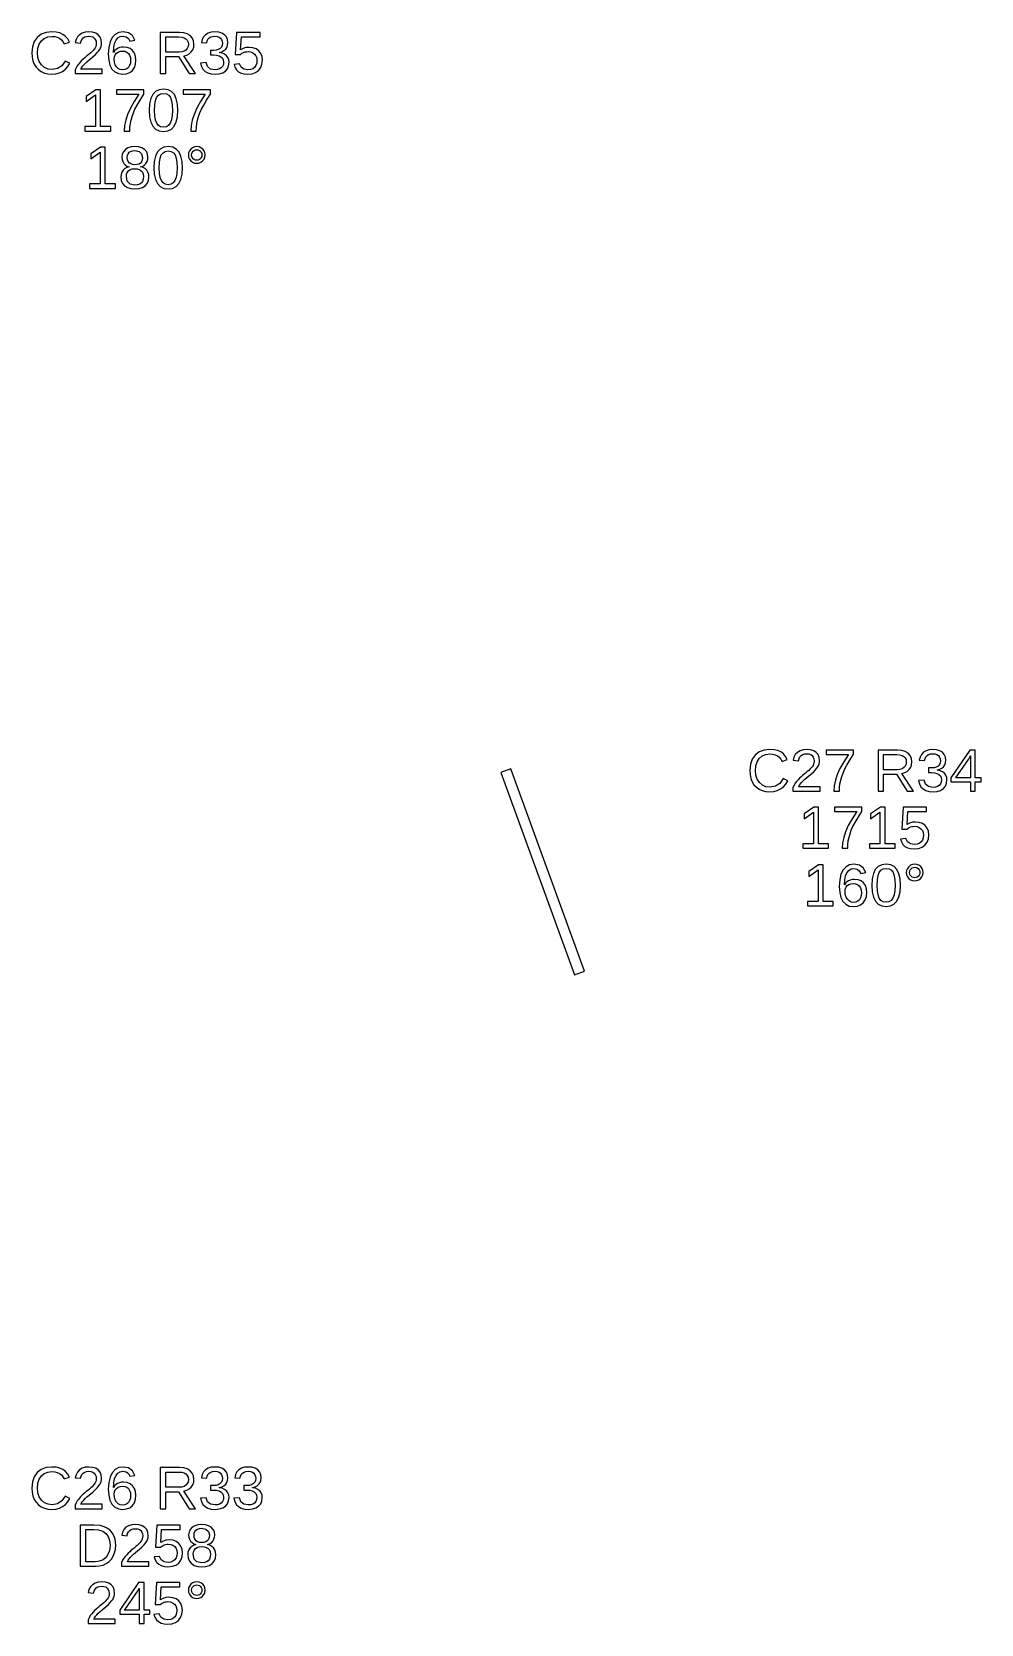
# Model space of a CAD drawing. Extents: x 206 to 2890, y 20 to 453.
# Drawn here: x 2758 to 2890.2, y 231.1 to 452.9 of the extents above; entities that cross this region are included whole.
import ezdxf

# ---------------------------------------------------------------- set-up
doc = ezdxf.new("R2010")
doc.units = 0
doc.layers.get('0').update_dxf_attribs({"linetype": 'CONTINUOUS'})

msp = doc.modelspace()

# ---------------------------------------------------------------- linework, layer by layer
for points in [[(2761.31, 447.093), (2761.81, 447.222), (2762.26, 447.437), (2762.66, 447.734), (2762.99, 448.109), (2763.26, 448.564), (2762.62, 448.881), (2762.15, 448.219), (2761.55, 447.821), (2760.81, 447.689), (2760.23, 447.76), (2759.73, 447.974), (2759.32, 448.33), (2759.01, 448.803), (2758.83, 449.368), (2758.77, 450.024), (2758.83, 450.685), (2759, 451.244), (2759.3, 451.703), (2759.7, 452.043), (2760.19, 452.247), (2760.78, 452.315), (2761.16, 452.286), (2761.51, 452.198), (2761.83, 452.051), (2762.09, 451.848), (2762.31, 451.593), (2762.47, 451.286), (2763.2, 451.53), (2762.97, 451.961), (2762.67, 452.315), (2762.3, 452.592), (2761.86, 452.791), (2761.35, 452.91), (2760.77, 452.95), (2759.96, 452.863), (2759.28, 452.604), (2758.72, 452.173), (2758.31, 451.589), (2758.06, 450.873), (2757.98, 450.024), (2758.02, 449.441), (2758.13, 448.913), (2758.31, 448.44), (2758.56, 448.028), (2758.89, 447.685), (2759.27, 447.41), (2759.72, 447.21), (2760.22, 447.09), (2760.77, 447.05)], [(2767.79, 447.754), (2764.8, 447.754), (2764.9, 447.946), (2765.03, 448.144), (2765.2, 448.346), (2765.4, 448.559), (2765.65, 448.789), (2765.94, 449.036), (2766.45, 449.457), (2766.83, 449.797), (2767.09, 450.057), (2767.28, 450.277), (2767.43, 450.496), (2767.55, 450.716), (2767.63, 450.936), (2767.68, 451.157), (2767.7, 451.379), (2767.65, 451.843), (2767.49, 452.23), (2767.23, 452.541), (2766.88, 452.768), (2766.43, 452.904), (2765.9, 452.95), (2765.41, 452.905), (2764.98, 452.769), (2764.61, 452.543), (2764.32, 452.24), (2764.13, 451.876), (2764.02, 451.448), (2764.77, 451.379), (2764.84, 451.663), (2764.96, 451.901), (2765.13, 452.093), (2765.35, 452.235), (2765.61, 452.319), (2765.9, 452.348), (2766.2, 452.319), (2766.46, 452.232), (2766.67, 452.087), (2766.82, 451.89), (2766.92, 451.646), (2766.95, 451.355), (2766.93, 451.13), (2766.87, 450.921), (2766.79, 450.728), (2766.67, 450.547), (2766.53, 450.37), (2766.36, 450.199), (2766.18, 450.031), (2765.99, 449.863), (2765.78, 449.695), (2765.56, 449.522), (2765.35, 449.34), (2765.13, 449.148), (2764.91, 448.943), (2764.7, 448.724), (2764.5, 448.488), (2764.31, 448.233), (2764.14, 447.953), (2763.99, 447.648), (2763.99, 447.132), (2767.79, 447.132)], [(2771.16, 447.108), (2771.61, 447.283), (2771.98, 447.575), (2772.26, 447.967), (2772.42, 448.445), (2772.48, 449.007), (2772.42, 449.528), (2772.27, 449.973), (2772.01, 450.342), (2771.66, 450.618), (2771.24, 450.783), (2770.75, 450.838), (2770.45, 450.817), (2770.17, 450.752), (2769.92, 450.645), (2769.7, 450.496), (2769.51, 450.309), (2769.36, 450.081), (2769.4, 450.761), (2769.51, 451.325), (2769.7, 451.772), (2769.96, 452.096), (2770.29, 452.291), (2770.67, 452.356), (2771.1, 452.278), (2771.42, 452.045), (2771.62, 451.656), (2772.32, 451.782), (2771.99, 452.431), (2771.44, 452.82), (2770.68, 452.95), (2770.08, 452.861), (2769.57, 452.595), (2769.16, 452.152), (2768.87, 451.544), (2768.69, 450.782), (2768.63, 449.866), (2768.69, 449.022), (2768.86, 448.323), (2769.14, 447.77), (2769.54, 447.37), (2770.03, 447.13), (2770.62, 447.05)], [(2776.62, 449.512), (2778.4, 449.512), (2779.89, 447.132), (2780.79, 447.132), (2779.16, 449.601), (2779.57, 449.713), (2779.91, 449.896), (2780.19, 450.151), (2780.4, 450.463), (2780.52, 450.821), (2780.56, 451.225), (2780.5, 451.702), (2780.33, 452.104), (2780.03, 452.431), (2779.63, 452.672), (2779.14, 452.816), (2778.54, 452.864), (2775.84, 452.864), (2775.84, 447.132), (2776.62, 447.132)], [(2784.07, 447.099), (2784.56, 447.244), (2784.94, 447.486), (2785.22, 447.816), (2785.39, 448.225), (2785.44, 448.714), (2785.4, 449.06), (2785.28, 449.363), (2785.09, 449.626), (2784.82, 449.835), (2784.48, 449.978), (2784.08, 450.057), (2784.08, 450.073), (2784.44, 450.179), (2784.74, 450.335), (2784.98, 450.539), (2785.15, 450.791), (2785.25, 451.089), (2785.29, 451.432), (2785.23, 451.875), (2785.07, 452.247), (2784.81, 452.549), (2784.45, 452.772), (2784, 452.905), (2783.47, 452.95), (2782.97, 452.906), (2782.54, 452.774), (2782.17, 452.555), (2781.89, 452.258), (2781.69, 451.892), (2781.59, 451.457), (2782.33, 451.4), (2782.39, 451.678), (2782.5, 451.911), (2782.68, 452.099), (2782.89, 452.237), (2783.16, 452.32), (2783.46, 452.348), (2783.78, 452.318), (2784.05, 452.229), (2784.26, 452.081), (2784.41, 451.882), (2784.5, 451.64), (2784.53, 451.355), (2784.5, 451.068), (2784.39, 450.826), (2784.2, 450.629), (2783.95, 450.483), (2783.64, 450.395), (2783.27, 450.366), (2782.87, 450.366), (2782.87, 449.731), (2783.28, 449.731), (2783.7, 449.702), (2784.05, 449.615), (2784.32, 449.469), (2784.52, 449.271), (2784.64, 449.028), (2784.68, 448.739), (2784.65, 448.41), (2784.54, 448.14), (2784.37, 447.929), (2784.13, 447.778), (2783.84, 447.687), (2783.5, 447.656), (2782.87, 447.769), (2782.45, 448.108), (2782.25, 448.674), (2781.49, 448.604), (2781.6, 448.134), (2781.81, 447.746), (2782.11, 447.443), (2782.49, 447.225), (2782.96, 447.094), (2783.5, 447.05)], [(2788.65, 447.108), (2789.15, 447.282), (2789.56, 447.571), (2789.86, 447.961), (2790.03, 448.437), (2790.09, 448.999), (2790.04, 449.497), (2789.87, 449.929), (2789.59, 450.293), (2789.22, 450.569), (2788.77, 450.734), (2788.24, 450.789), (2787.8, 450.749), (2787.4, 450.627), (2787.06, 450.423), (2787.17, 452.242), (2789.76, 452.242), (2789.76, 452.864), (2786.5, 452.864), (2786.31, 449.78), (2787.03, 449.78), (2787.2, 449.915), (2787.37, 450.021), (2787.54, 450.098), (2787.71, 450.15), (2787.9, 450.181), (2788.09, 450.191), (2788.45, 450.154), (2788.75, 450.043), (2789, 449.858), (2789.18, 449.612), (2789.3, 449.321), (2789.33, 448.983), (2789.3, 448.597), (2789.19, 448.271), (2789, 448.004), (2788.75, 447.806), (2788.44, 447.688), (2788.08, 447.648), (2787.52, 447.743), (2787.12, 448.026), (2786.88, 448.499), (2786.14, 448.413), (2786.27, 448.006), (2786.48, 447.668), (2786.77, 447.4), (2787.13, 447.206), (2787.56, 447.089), (2788.06, 447.05)], [(2776.62, 450.126), (2776.62, 452.242), (2778.46, 452.242), (2778.85, 452.213), (2779.18, 452.125), (2779.44, 451.979), (2779.63, 451.778), (2779.74, 451.524), (2779.78, 451.217), (2779.74, 450.898), (2779.63, 450.63), (2779.44, 450.413), (2779.19, 450.254), (2778.87, 450.158), (2778.49, 450.126)], [(2770.28, 447.687), (2770, 447.828), (2769.76, 448.063), (2769.58, 448.372), (2769.47, 448.734), (2769.43, 449.15), (2769.47, 449.474), (2769.57, 449.749), (2769.75, 449.974), (2769.98, 450.14), (2770.26, 450.239), (2770.58, 450.273), (2770.91, 450.235), (2771.2, 450.122), (2771.43, 449.935), (2771.6, 449.678), (2771.7, 449.358), (2771.73, 448.975), (2771.7, 448.589), (2771.6, 448.263), (2771.43, 447.996), (2771.2, 447.798), (2770.93, 447.68), (2770.6, 447.64)], [(2768.96, 439.754), (2767.56, 439.754), (2767.56, 444.864), (2766.89, 444.864), (2765.53, 443.933), (2765.53, 443.241), (2766.83, 444.165), (2766.83, 439.754), (2765.37, 439.754), (2765.37, 439.132), (2768.96, 439.132)], [(2771.64, 439.655), (2771.7, 440.166), (2771.8, 440.665), (2771.94, 441.161), (2772.12, 441.662), (2772.34, 442.167), (2772.64, 442.739), (2773.05, 443.44), (2773.58, 444.27), (2773.58, 444.864), (2769.79, 444.864), (2769.79, 444.242), (2772.87, 444.242), (2772.22, 443.228), (2771.7, 442.295), (2771.32, 441.445), (2771.06, 440.648), (2770.9, 439.877), (2770.85, 439.132), (2771.62, 439.132)], [(2776.91, 439.134), (2777.41, 439.387), (2777.8, 439.807), (2778.08, 440.387), (2778.25, 441.118), (2778.31, 442), (2778.26, 442.894), (2778.09, 443.629), (2777.83, 444.205), (2777.45, 444.619), (2776.95, 444.867), (2776.33, 444.95), (2775.7, 444.868), (2775.19, 444.623), (2774.81, 444.213), (2774.54, 443.64), (2774.38, 442.902), (2774.33, 442), (2774.38, 441.114), (2774.55, 440.382), (2774.82, 439.803), (2775.21, 439.385), (2775.7, 439.134), (2776.31, 439.05)], [(2775.92, 439.711), (2775.6, 439.9), (2775.37, 440.214), (2775.2, 440.664), (2775.1, 441.259), (2775.07, 442), (2775.1, 442.759), (2775.2, 443.362), (2775.36, 443.806), (2775.6, 444.112), (2775.92, 444.295), (2776.33, 444.356), (2776.73, 444.294), (2777.04, 444.108), (2777.28, 443.798), (2777.44, 443.351), (2777.53, 442.751), (2777.56, 442), (2777.53, 441.271), (2777.43, 440.68), (2777.26, 440.226), (2777.02, 439.905), (2776.71, 439.712), (2776.32, 439.648)], [(2780.9, 439.655), (2780.97, 440.166), (2781.07, 440.665), (2781.21, 441.161), (2781.39, 441.662), (2781.61, 442.167), (2781.91, 442.739), (2782.32, 443.44), (2782.85, 444.27), (2782.85, 444.864), (2779.06, 444.864), (2779.06, 444.242), (2782.14, 444.242), (2781.48, 443.228), (2780.97, 442.295), (2780.59, 441.445), (2780.33, 440.648), (2780.17, 439.877), (2780.12, 439.132), (2780.88, 439.132)], [(2769.61, 431.754), (2768.21, 431.754), (2768.21, 436.864), (2767.54, 436.864), (2766.18, 435.933), (2766.18, 435.241), (2767.48, 436.165), (2767.48, 431.754), (2766.02, 431.754), (2766.02, 431.132), (2769.61, 431.132)], [(2772.92, 431.099), (2773.4, 431.247), (2773.78, 431.494), (2774.06, 431.828), (2774.23, 432.24), (2774.29, 432.731), (2774.25, 433.087), (2774.15, 433.401), (2773.98, 433.672), (2773.75, 433.892), (2773.47, 434.047), (2773.13, 434.138), (2773.13, 434.155), (2773.42, 434.247), (2773.67, 434.401), (2773.87, 434.614), (2774.03, 434.873), (2774.12, 435.159), (2774.15, 435.473), (2774.09, 435.895), (2773.93, 436.254), (2773.66, 436.551), (2773.29, 436.773), (2772.84, 436.906), (2772.32, 436.95), (2771.81, 436.905), (2771.37, 436.769), (2771, 436.543), (2770.73, 436.244), (2770.57, 435.89), (2770.51, 435.481), (2770.54, 435.167), (2770.63, 434.881), (2770.78, 434.623), (2770.99, 434.407), (2771.23, 434.248), (2771.52, 434.146), (2771.52, 434.13), (2771.21, 434.043), (2770.93, 433.888), (2770.7, 433.666), (2770.52, 433.391), (2770.41, 433.077), (2770.38, 432.722), (2770.44, 432.229), (2770.61, 431.816), (2770.9, 431.486), (2771.29, 431.244), (2771.77, 431.099), (2772.34, 431.05)], [(2772.01, 434.452), (2771.75, 434.538), (2771.54, 434.681), (2771.39, 434.88), (2771.29, 435.13), (2771.26, 435.432), (2771.29, 435.728), (2771.38, 435.971), (2771.53, 436.16), (2771.74, 436.296), (2772, 436.377), (2772.32, 436.405), (2772.91, 436.297), (2773.27, 435.972), (2773.39, 435.432), (2773.36, 435.11), (2773.27, 434.853), (2773.11, 434.661), (2772.91, 434.529), (2772.64, 434.45), (2772.33, 434.423)], [(2777.56, 431.134), (2778.06, 431.387), (2778.45, 431.807), (2778.73, 432.387), (2778.9, 433.118), (2778.96, 434), (2778.91, 434.894), (2778.75, 435.629), (2778.48, 436.205), (2778.1, 436.619), (2777.6, 436.867), (2776.98, 436.95), (2776.35, 436.868), (2775.84, 436.623), (2775.46, 436.213), (2775.19, 435.64), (2775.03, 434.902), (2774.98, 434), (2775.03, 433.114), (2775.2, 432.382), (2775.47, 431.803), (2775.86, 431.385), (2776.35, 431.134), (2776.96, 431.05)], [(2776.57, 431.711), (2776.25, 431.9), (2776.02, 432.214), (2775.85, 432.664), (2775.75, 433.259), (2775.72, 434), (2775.75, 434.759), (2775.85, 435.362), (2776.01, 435.806), (2776.25, 436.112), (2776.57, 436.295), (2776.98, 436.356), (2777.38, 436.294), (2777.7, 436.108), (2777.93, 435.798), (2778.09, 435.351), (2778.18, 434.751), (2778.22, 434), (2778.18, 433.271), (2778.08, 432.68), (2777.91, 432.226), (2777.68, 431.905), (2777.36, 431.712), (2776.97, 431.648)], [(2781.25, 434.668), (2781.53, 434.781), (2781.77, 434.968), (2781.96, 435.21), (2782.08, 435.484), (2782.12, 435.79), (2782.08, 436.097), (2781.97, 436.371), (2781.78, 436.612), (2781.53, 436.8), (2781.26, 436.912), (2780.95, 436.95), (2780.64, 436.912), (2780.36, 436.798), (2780.12, 436.608), (2779.93, 436.365), (2779.82, 436.093), (2779.78, 435.79), (2779.82, 435.488), (2779.93, 435.215), (2780.13, 434.972), (2780.37, 434.783), (2780.64, 434.669), (2780.95, 434.631)], [(2780.76, 435.082), (2780.59, 435.154), (2780.44, 435.274), (2780.32, 435.427), (2780.25, 435.599), (2780.23, 435.79), (2780.25, 435.981), (2780.32, 436.154), (2780.44, 436.307), (2780.59, 436.427), (2780.76, 436.499), (2780.95, 436.523), (2781.14, 436.499), (2781.31, 436.429), (2781.46, 436.311), (2781.58, 436.159), (2781.65, 435.986), (2781.67, 435.79), (2781.65, 435.597), (2781.58, 435.424), (2781.46, 435.271), (2781.31, 435.153), (2781.14, 435.082), (2780.95, 435.058)], [(2771.67, 431.731), (2771.27, 432.126), (2771.14, 432.783), (2771.17, 433.098), (2771.27, 433.365), (2771.45, 433.583), (2771.68, 433.745), (2771.97, 433.842), (2772.32, 433.874), (2772.67, 433.844), (2772.97, 433.754), (2773.21, 433.603), (2773.39, 433.394), (2773.49, 433.126), (2773.53, 432.8), (2773.5, 432.42), (2773.4, 432.115), (2773.23, 431.886), (2773.01, 431.727), (2772.71, 431.631), (2772.34, 431.599)], [(2861.31, 347.093), (2861.81, 347.222), (2862.26, 347.437), (2862.66, 347.734), (2862.99, 348.109), (2863.26, 348.564), (2862.62, 348.881), (2862.15, 348.219), (2861.55, 347.821), (2860.81, 347.689), (2860.23, 347.76), (2859.73, 347.974), (2859.32, 348.33), (2859.01, 348.803), (2858.83, 349.368), (2858.77, 350.024), (2858.83, 350.685), (2859, 351.244), (2859.3, 351.703), (2859.7, 352.043), (2860.19, 352.247), (2860.78, 352.315), (2861.16, 352.286), (2861.51, 352.198), (2861.83, 352.051), (2862.09, 351.848), (2862.31, 351.593), (2862.47, 351.286), (2863.2, 351.53), (2862.97, 351.961), (2862.67, 352.315), (2862.3, 352.592), (2861.86, 352.791), (2861.35, 352.91), (2860.77, 352.95), (2859.96, 352.863), (2859.28, 352.604), (2858.72, 352.173), (2858.31, 351.589), (2858.06, 350.873), (2857.98, 350.024), (2858.02, 349.441), (2858.13, 348.913), (2858.31, 348.44), (2858.56, 348.028), (2858.89, 347.685), (2859.27, 347.41), (2859.72, 347.21), (2860.22, 347.09), (2860.77, 347.05)], [(2867.79, 347.754), (2864.8, 347.754), (2864.9, 347.946), (2865.03, 348.144), (2865.2, 348.346), (2865.4, 348.559), (2865.65, 348.789), (2865.94, 349.036), (2866.45, 349.457), (2866.83, 349.797), (2867.09, 350.057), (2867.28, 350.277), (2867.43, 350.496), (2867.55, 350.716), (2867.63, 350.936), (2867.68, 351.157), (2867.7, 351.379), (2867.65, 351.843), (2867.49, 352.23), (2867.23, 352.541), (2866.88, 352.768), (2866.43, 352.904), (2865.9, 352.95), (2865.41, 352.905), (2864.98, 352.769), (2864.61, 352.543), (2864.32, 352.24), (2864.13, 351.876), (2864.02, 351.448), (2864.77, 351.379), (2864.84, 351.663), (2864.96, 351.901), (2865.13, 352.093), (2865.35, 352.235), (2865.61, 352.319), (2865.9, 352.348), (2866.2, 352.319), (2866.46, 352.232), (2866.67, 352.087), (2866.82, 351.89), (2866.92, 351.646), (2866.95, 351.355), (2866.93, 351.13), (2866.87, 350.921), (2866.79, 350.728), (2866.67, 350.547), (2866.53, 350.37), (2866.36, 350.199), (2866.18, 350.031), (2865.99, 349.863), (2865.78, 349.695), (2865.56, 349.522), (2865.35, 349.34), (2865.13, 349.148), (2864.91, 348.943), (2864.7, 348.724), (2864.5, 348.488), (2864.31, 348.233), (2864.14, 347.953), (2863.99, 347.648), (2863.99, 347.132), (2867.79, 347.132)], [(2870.48, 347.655), (2870.54, 348.166), (2870.64, 348.665), (2870.78, 349.161), (2870.96, 349.662), (2871.18, 350.167), (2871.48, 350.739), (2871.89, 351.44), (2872.42, 352.27), (2872.42, 352.864), (2868.63, 352.864), (2868.63, 352.242), (2871.72, 352.242), (2871.06, 351.228), (2870.54, 350.295), (2870.16, 349.445), (2869.9, 348.648), (2869.74, 347.877), (2869.69, 347.132), (2870.46, 347.132)], [(2876.62, 349.512), (2878.4, 349.512), (2879.89, 347.132), (2880.79, 347.132), (2879.16, 349.601), (2879.57, 349.713), (2879.91, 349.896), (2880.19, 350.151), (2880.4, 350.463), (2880.52, 350.821), (2880.56, 351.225), (2880.5, 351.702), (2880.33, 352.104), (2880.03, 352.431), (2879.63, 352.672), (2879.14, 352.816), (2878.54, 352.864), (2875.84, 352.864), (2875.84, 347.132), (2876.62, 347.132)], [(2884.07, 347.099), (2884.56, 347.244), (2884.94, 347.486), (2885.22, 347.816), (2885.39, 348.225), (2885.44, 348.714), (2885.4, 349.06), (2885.28, 349.363), (2885.09, 349.626), (2884.82, 349.835), (2884.48, 349.978), (2884.08, 350.057), (2884.08, 350.073), (2884.44, 350.179), (2884.74, 350.335), (2884.98, 350.539), (2885.15, 350.791), (2885.25, 351.089), (2885.29, 351.432), (2885.23, 351.875), (2885.07, 352.247), (2884.81, 352.549), (2884.45, 352.772), (2884, 352.905), (2883.47, 352.95), (2882.97, 352.906), (2882.54, 352.774), (2882.17, 352.555), (2881.89, 352.258), (2881.69, 351.892), (2881.59, 351.457), (2882.33, 351.4), (2882.39, 351.678), (2882.5, 351.911), (2882.68, 352.099), (2882.89, 352.237), (2883.16, 352.32), (2883.46, 352.348), (2883.78, 352.318), (2884.05, 352.229), (2884.26, 352.081), (2884.41, 351.882), (2884.5, 351.64), (2884.53, 351.355), (2884.5, 351.068), (2884.39, 350.826), (2884.2, 350.629), (2883.95, 350.483), (2883.64, 350.395), (2883.27, 350.366), (2882.87, 350.366), (2882.87, 349.731), (2883.28, 349.731), (2883.7, 349.702), (2884.05, 349.615), (2884.32, 349.469), (2884.52, 349.271), (2884.64, 349.028), (2884.68, 348.739), (2884.65, 348.41), (2884.54, 348.14), (2884.37, 347.929), (2884.13, 347.778), (2883.84, 347.687), (2883.5, 347.656), (2882.87, 347.769), (2882.45, 348.108), (2882.25, 348.674), (2881.49, 348.604), (2881.6, 348.134), (2881.81, 347.746), (2882.11, 347.443), (2882.49, 347.225), (2882.96, 347.094), (2883.5, 347.05)], [(2889.39, 348.429), (2890.2, 348.429), (2890.2, 349.007), (2889.39, 349.007), (2889.39, 352.864), (2888.63, 352.864), (2886, 348.999), (2886, 348.429), (2888.7, 348.429), (2888.7, 347.132), (2889.39, 347.132)], [(2876.62, 350.126), (2876.62, 352.242), (2878.46, 352.242), (2878.85, 352.213), (2879.18, 352.125), (2879.44, 351.979), (2879.63, 351.778), (2879.74, 351.524), (2879.78, 351.217), (2879.74, 350.898), (2879.63, 350.63), (2879.44, 350.413), (2879.19, 350.254), (2878.87, 350.158), (2878.49, 350.126)], [(2886.68, 349.007), (2886.74, 349.089), (2886.96, 349.39), (2888.43, 351.554), (2888.47, 351.618), (2888.52, 351.708), (2888.59, 351.823), (2888.65, 351.932), (2888.69, 352.004), (2888.7, 352.038), (2888.7, 349.007)], [(2834.97, 322.066), (2824.7, 350.257), (2823.3, 349.743), (2833.56, 321.553)], [(2868.96, 339.798), (2867.56, 339.798), (2867.56, 344.909), (2866.89, 344.909), (2865.53, 343.977), (2865.53, 343.285), (2866.83, 344.209), (2866.83, 339.798), (2865.37, 339.798), (2865.37, 339.176), (2868.96, 339.176)], [(2871.64, 339.699), (2871.7, 340.21), (2871.8, 340.71), (2871.94, 341.206), (2872.12, 341.706), (2872.34, 342.211), (2872.64, 342.783), (2873.05, 343.484), (2873.58, 344.315), (2873.58, 344.909), (2869.79, 344.909), (2869.79, 344.286), (2872.87, 344.286), (2872.22, 343.272), (2871.7, 342.339), (2871.32, 341.489), (2871.06, 340.692), (2870.9, 339.921), (2870.85, 339.176), (2871.62, 339.176)], [(2878.23, 339.798), (2876.83, 339.798), (2876.83, 344.909), (2876.16, 344.909), (2874.8, 343.977), (2874.8, 343.285), (2876.1, 344.209), (2876.1, 339.798), (2874.63, 339.798), (2874.63, 339.176), (2878.23, 339.176)], [(2881.48, 339.152), (2881.97, 339.326), (2882.38, 339.615), (2882.68, 340.005), (2882.86, 340.481), (2882.92, 341.043), (2882.86, 341.541), (2882.7, 341.973), (2882.42, 342.337), (2882.04, 342.613), (2881.59, 342.778), (2881.07, 342.833), (2880.62, 342.793), (2880.23, 342.671), (2879.88, 342.467), (2879.99, 344.286), (2882.59, 344.286), (2882.59, 344.909), (2879.33, 344.909), (2879.14, 341.824), (2879.85, 341.824), (2880.02, 341.959), (2880.19, 342.065), (2880.36, 342.142), (2880.54, 342.194), (2880.72, 342.225), (2880.92, 342.235), (2881.27, 342.198), (2881.57, 342.087), (2881.82, 341.902), (2882.01, 341.656), (2882.12, 341.365), (2882.16, 341.027), (2882.12, 340.642), (2882.01, 340.315), (2881.82, 340.048), (2881.57, 339.851), (2881.27, 339.732), (2880.9, 339.692), (2880.34, 339.787), (2879.94, 340.07), (2879.71, 340.543), (2878.97, 340.457), (2879.1, 340.05), (2879.3, 339.712), (2879.59, 339.444), (2879.95, 339.25), (2880.38, 339.133), (2880.88, 339.094)], [(2869.61, 331.754), (2868.21, 331.754), (2868.21, 336.864), (2867.54, 336.864), (2866.18, 335.933), (2866.18, 335.241), (2867.48, 336.165), (2867.48, 331.754), (2866.02, 331.754), (2866.02, 331.132), (2869.61, 331.132)], [(2872.97, 331.108), (2873.42, 331.283), (2873.79, 331.575), (2874.07, 331.967), (2874.23, 332.445), (2874.28, 333.007), (2874.23, 333.528), (2874.08, 333.973), (2873.82, 334.342), (2873.47, 334.618), (2873.05, 334.783), (2872.56, 334.838), (2872.26, 334.817), (2871.98, 334.752), (2871.73, 334.645), (2871.51, 334.496), (2871.32, 334.309), (2871.17, 334.081), (2871.21, 334.761), (2871.32, 335.325), (2871.51, 335.772), (2871.77, 336.096), (2872.1, 336.291), (2872.48, 336.356), (2872.91, 336.278), (2873.23, 336.045), (2873.43, 335.656), (2874.13, 335.782), (2873.79, 336.431), (2873.25, 336.82), (2872.49, 336.95), (2871.88, 336.861), (2871.38, 336.595), (2870.97, 336.152), (2870.68, 335.544), (2870.5, 334.782), (2870.44, 333.866), (2870.5, 333.022), (2870.67, 332.323), (2870.95, 331.77), (2871.34, 331.37), (2871.84, 331.13), (2872.43, 331.05)], [(2877.56, 331.134), (2878.06, 331.387), (2878.45, 331.807), (2878.73, 332.387), (2878.9, 333.118), (2878.96, 334), (2878.91, 334.894), (2878.75, 335.629), (2878.48, 336.205), (2878.1, 336.619), (2877.6, 336.867), (2876.98, 336.95), (2876.35, 336.868), (2875.84, 336.623), (2875.46, 336.213), (2875.19, 335.64), (2875.03, 334.902), (2874.98, 334), (2875.03, 333.114), (2875.2, 332.382), (2875.47, 331.803), (2875.86, 331.385), (2876.35, 331.134), (2876.96, 331.05)], [(2876.57, 331.711), (2876.25, 331.9), (2876.02, 332.214), (2875.85, 332.664), (2875.75, 333.259), (2875.72, 334), (2875.75, 334.759), (2875.85, 335.362), (2876.01, 335.806), (2876.25, 336.112), (2876.57, 336.295), (2876.98, 336.356), (2877.38, 336.294), (2877.7, 336.108), (2877.93, 335.798), (2878.09, 335.351), (2878.18, 334.751), (2878.22, 334), (2878.18, 333.271), (2878.08, 332.68), (2877.91, 332.226), (2877.68, 331.905), (2877.36, 331.712), (2876.97, 331.648)], [(2881.25, 334.668), (2881.53, 334.781), (2881.77, 334.968), (2881.96, 335.21), (2882.08, 335.484), (2882.12, 335.79), (2882.08, 336.097), (2881.97, 336.371), (2881.78, 336.612), (2881.53, 336.8), (2881.26, 336.912), (2880.95, 336.95), (2880.64, 336.912), (2880.36, 336.798), (2880.12, 336.608), (2879.93, 336.365), (2879.82, 336.093), (2879.78, 335.79), (2879.82, 335.488), (2879.93, 335.215), (2880.13, 334.972), (2880.37, 334.783), (2880.64, 334.669), (2880.95, 334.631)], [(2880.76, 335.082), (2880.59, 335.154), (2880.44, 335.274), (2880.32, 335.427), (2880.25, 335.599), (2880.23, 335.79), (2880.25, 335.981), (2880.32, 336.154), (2880.44, 336.307), (2880.59, 336.427), (2880.76, 336.499), (2880.95, 336.523), (2881.14, 336.499), (2881.31, 336.429), (2881.46, 336.311), (2881.58, 336.159), (2881.65, 335.986), (2881.67, 335.79), (2881.65, 335.597), (2881.58, 335.424), (2881.46, 335.271), (2881.31, 335.153), (2881.14, 335.082), (2880.95, 335.058)], [(2872.09, 331.687), (2871.81, 331.828), (2871.57, 332.063), (2871.39, 332.372), (2871.28, 332.734), (2871.24, 333.15), (2871.28, 333.474), (2871.38, 333.749), (2871.56, 333.974), (2871.79, 334.14), (2872.06, 334.239), (2872.38, 334.273), (2872.72, 334.235), (2873, 334.122), (2873.23, 333.935), (2873.4, 333.678), (2873.51, 333.358), (2873.54, 332.975), (2873.51, 332.589), (2873.41, 332.263), (2873.24, 331.996), (2873.01, 331.798), (2872.74, 331.68), (2872.41, 331.64)], [(2761.31, 247.093), (2761.81, 247.222), (2762.26, 247.437), (2762.66, 247.734), (2762.99, 248.109), (2763.26, 248.564), (2762.62, 248.881), (2762.15, 248.219), (2761.55, 247.821), (2760.81, 247.689), (2760.23, 247.76), (2759.73, 247.974), (2759.32, 248.33), (2759.01, 248.803), (2758.83, 249.368), (2758.77, 250.024), (2758.83, 250.685), (2759, 251.244), (2759.3, 251.703), (2759.7, 252.043), (2760.19, 252.247), (2760.78, 252.315), (2761.16, 252.286), (2761.51, 252.198), (2761.83, 252.051), (2762.09, 251.848), (2762.31, 251.593), (2762.47, 251.286), (2763.2, 251.53), (2762.97, 251.961), (2762.67, 252.315), (2762.3, 252.592), (2761.86, 252.791), (2761.35, 252.91), (2760.77, 252.95), (2759.96, 252.863), (2759.28, 252.604), (2758.72, 252.173), (2758.31, 251.589), (2758.06, 250.873), (2757.98, 250.024), (2758.02, 249.441), (2758.13, 248.913), (2758.31, 248.44), (2758.56, 248.028), (2758.89, 247.685), (2759.27, 247.41), (2759.72, 247.21), (2760.22, 247.09), (2760.77, 247.05)], [(2767.79, 247.754), (2764.8, 247.754), (2764.9, 247.946), (2765.03, 248.144), (2765.2, 248.346), (2765.4, 248.559), (2765.65, 248.789), (2765.94, 249.036), (2766.45, 249.457), (2766.83, 249.797), (2767.09, 250.057), (2767.28, 250.277), (2767.43, 250.496), (2767.55, 250.716), (2767.63, 250.936), (2767.68, 251.157), (2767.7, 251.379), (2767.65, 251.843), (2767.49, 252.23), (2767.23, 252.541), (2766.88, 252.768), (2766.43, 252.904), (2765.9, 252.95), (2765.41, 252.905), (2764.98, 252.769), (2764.61, 252.543), (2764.32, 252.24), (2764.13, 251.876), (2764.02, 251.448), (2764.77, 251.379), (2764.84, 251.663), (2764.96, 251.901), (2765.13, 252.093), (2765.35, 252.235), (2765.61, 252.319), (2765.9, 252.348), (2766.2, 252.319), (2766.46, 252.232), (2766.67, 252.087), (2766.82, 251.89), (2766.92, 251.646), (2766.95, 251.355), (2766.93, 251.13), (2766.87, 250.921), (2766.79, 250.728), (2766.67, 250.547), (2766.53, 250.37), (2766.36, 250.199), (2766.18, 250.031), (2765.99, 249.863), (2765.78, 249.695), (2765.56, 249.522), (2765.35, 249.34), (2765.13, 249.148), (2764.91, 248.943), (2764.7, 248.724), (2764.5, 248.488), (2764.31, 248.233), (2764.14, 247.953), (2763.99, 247.648), (2763.99, 247.132), (2767.79, 247.132)], [(2771.16, 247.108), (2771.61, 247.283), (2771.98, 247.575), (2772.26, 247.967), (2772.42, 248.445), (2772.48, 249.007), (2772.42, 249.528), (2772.27, 249.973), (2772.01, 250.342), (2771.66, 250.618), (2771.24, 250.783), (2770.75, 250.838), (2770.45, 250.817), (2770.17, 250.752), (2769.92, 250.645), (2769.7, 250.496), (2769.51, 250.309), (2769.36, 250.081), (2769.4, 250.761), (2769.51, 251.325), (2769.7, 251.772), (2769.96, 252.096), (2770.29, 252.291), (2770.67, 252.356), (2771.1, 252.278), (2771.42, 252.045), (2771.62, 251.656), (2772.32, 251.782), (2771.99, 252.431), (2771.44, 252.82), (2770.68, 252.95), (2770.08, 252.861), (2769.57, 252.595), (2769.16, 252.152), (2768.87, 251.544), (2768.69, 250.782), (2768.63, 249.866), (2768.69, 249.022), (2768.86, 248.323), (2769.14, 247.77), (2769.54, 247.37), (2770.03, 247.13), (2770.62, 247.05)], [(2776.62, 249.512), (2778.4, 249.512), (2779.89, 247.132), (2780.79, 247.132), (2779.16, 249.601), (2779.57, 249.713), (2779.91, 249.896), (2780.19, 250.151), (2780.4, 250.463), (2780.52, 250.821), (2780.56, 251.225), (2780.5, 251.702), (2780.33, 252.104), (2780.03, 252.431), (2779.63, 252.672), (2779.14, 252.816), (2778.54, 252.864), (2775.84, 252.864), (2775.84, 247.132), (2776.62, 247.132)], [(2776.62, 250.126), (2776.62, 252.242), (2778.46, 252.242), (2778.85, 252.213), (2779.18, 252.125), (2779.44, 251.979), (2779.63, 251.778), (2779.74, 251.524), (2779.78, 251.217), (2779.74, 250.898), (2779.63, 250.63), (2779.44, 250.413), (2779.19, 250.254), (2778.87, 250.158), (2778.49, 250.126)], [(2784.07, 247.099), (2784.56, 247.244), (2784.94, 247.486), (2785.22, 247.816), (2785.39, 248.225), (2785.44, 248.714), (2785.4, 249.06), (2785.28, 249.363), (2785.09, 249.626), (2784.82, 249.835), (2784.48, 249.978), (2784.08, 250.057), (2784.08, 250.073), (2784.44, 250.179), (2784.74, 250.335), (2784.98, 250.539), (2785.15, 250.791), (2785.25, 251.089), (2785.29, 251.432), (2785.23, 251.875), (2785.07, 252.247), (2784.81, 252.549), (2784.45, 252.772), (2784, 252.905), (2783.47, 252.95), (2782.97, 252.906), (2782.54, 252.774), (2782.17, 252.555), (2781.89, 252.258), (2781.69, 251.892), (2781.59, 251.457), (2782.33, 251.4), (2782.39, 251.678), (2782.5, 251.911), (2782.68, 252.099), (2782.89, 252.237), (2783.16, 252.32), (2783.46, 252.348), (2783.78, 252.318), (2784.05, 252.229), (2784.26, 252.081), (2784.41, 251.882), (2784.5, 251.64), (2784.53, 251.355), (2784.5, 251.068), (2784.39, 250.826), (2784.2, 250.629), (2783.95, 250.483), (2783.64, 250.395), (2783.27, 250.366), (2782.87, 250.366), (2782.87, 249.731), (2783.28, 249.731), (2783.7, 249.702), (2784.05, 249.615), (2784.32, 249.469), (2784.52, 249.271), (2784.64, 249.028), (2784.68, 248.739), (2784.65, 248.41), (2784.54, 248.14), (2784.37, 247.929), (2784.13, 247.778), (2783.84, 247.687), (2783.5, 247.656), (2782.87, 247.769), (2782.45, 248.108), (2782.25, 248.674), (2781.49, 248.604), (2781.6, 248.134), (2781.81, 247.746), (2782.11, 247.443), (2782.49, 247.225), (2782.96, 247.094), (2783.5, 247.05)], [(2788.71, 247.099), (2789.19, 247.244), (2789.57, 247.486), (2789.85, 247.816), (2790.02, 248.225), (2790.08, 248.714), (2790.04, 249.06), (2789.92, 249.363), (2789.72, 249.626), (2789.45, 249.835), (2789.12, 249.978), (2788.72, 250.057), (2788.72, 250.073), (2789.08, 250.179), (2789.38, 250.335), (2789.61, 250.539), (2789.78, 250.791), (2789.89, 251.089), (2789.92, 251.432), (2789.87, 251.875), (2789.71, 252.247), (2789.44, 252.549), (2789.08, 252.772), (2788.63, 252.905), (2788.1, 252.95), (2787.61, 252.906), (2787.18, 252.774), (2786.81, 252.555), (2786.52, 252.258), (2786.33, 251.892), (2786.23, 251.457), (2786.96, 251.4), (2787.02, 251.678), (2787.14, 251.911), (2787.31, 252.099), (2787.53, 252.237), (2787.79, 252.32), (2788.09, 252.348), (2788.42, 252.318), (2788.69, 252.229), (2788.9, 252.081), (2789.05, 251.882), (2789.14, 251.64), (2789.17, 251.355), (2789.13, 251.068), (2789.02, 250.826), (2788.84, 250.629), (2788.58, 250.483), (2788.27, 250.395), (2787.9, 250.366), (2787.5, 250.366), (2787.5, 249.731), (2787.92, 249.731), (2788.34, 249.702), (2788.68, 249.615), (2788.96, 249.469), (2789.16, 249.271), (2789.28, 249.028), (2789.32, 248.739), (2789.28, 248.41), (2789.18, 248.14), (2789, 247.929), (2788.77, 247.778), (2788.48, 247.687), (2788.13, 247.656), (2787.5, 247.769), (2787.09, 248.108), (2786.88, 248.674), (2786.13, 248.604), (2786.24, 248.134), (2786.45, 247.746), (2786.74, 247.443), (2787.13, 247.225), (2787.59, 247.094), (2788.13, 247.05)], [(2770.28, 247.687), (2770, 247.828), (2769.76, 248.063), (2769.58, 248.372), (2769.47, 248.734), (2769.43, 249.15), (2769.47, 249.474), (2769.57, 249.749), (2769.75, 249.974), (2769.98, 250.14), (2770.26, 250.239), (2770.58, 250.273), (2770.91, 250.235), (2771.2, 250.122), (2771.43, 249.935), (2771.6, 249.678), (2771.7, 249.358), (2771.73, 248.975), (2771.7, 248.589), (2771.6, 248.263), (2771.43, 247.996), (2771.2, 247.798), (2770.93, 247.68), (2770.6, 247.64)], [(2767.4, 239.171), (2767.89, 239.289), (2768.33, 239.485), (2768.72, 239.756), (2769.05, 240.096), (2769.31, 240.505), (2769.5, 240.973), (2769.62, 241.49), (2769.66, 242.057), (2769.57, 242.886), (2769.31, 243.579), (2768.87, 244.134), (2768.27, 244.54), (2767.52, 244.783), (2766.62, 244.864), (2764.72, 244.864), (2764.72, 239.132), (2766.87, 239.132)], [(2765.5, 239.754), (2765.5, 244.242), (2766.6, 244.242), (2767.28, 244.18), (2767.85, 243.993), (2768.29, 243.682), (2768.62, 243.253), (2768.81, 242.711), (2768.88, 242.057), (2768.85, 241.606), (2768.76, 241.196), (2768.62, 240.828), (2768.43, 240.508), (2768.18, 240.242), (2767.89, 240.031), (2767.55, 239.877), (2767.18, 239.785), (2766.78, 239.754)], [(2774.27, 239.754), (2771.28, 239.754), (2771.38, 239.946), (2771.51, 240.144), (2771.68, 240.346), (2771.89, 240.559), (2772.13, 240.789), (2772.43, 241.036), (2772.93, 241.457), (2773.31, 241.797), (2773.58, 242.057), (2773.76, 242.277), (2773.91, 242.496), (2774.03, 242.716), (2774.12, 242.936), (2774.17, 243.157), (2774.18, 243.379), (2774.13, 243.843), (2773.98, 244.23), (2773.72, 244.541), (2773.36, 244.768), (2772.92, 244.904), (2772.38, 244.95), (2771.89, 244.905), (2771.46, 244.769), (2771.09, 244.543), (2770.8, 244.24), (2770.61, 243.876), (2770.51, 243.448), (2771.26, 243.379), (2771.32, 243.663), (2771.44, 243.901), (2771.61, 244.093), (2771.83, 244.235), (2772.09, 244.319), (2772.38, 244.348), (2772.69, 244.319), (2772.95, 244.232), (2773.15, 244.087), (2773.31, 243.89), (2773.4, 243.646), (2773.43, 243.355), (2773.41, 243.13), (2773.36, 242.921), (2773.27, 242.728), (2773.15, 242.547), (2773.01, 242.37), (2772.85, 242.199), (2772.67, 242.031), (2772.47, 241.863), (2772.26, 241.695), (2772.05, 241.522), (2771.83, 241.34), (2771.61, 241.148), (2771.4, 240.943), (2771.19, 240.724), (2770.98, 240.488), (2770.79, 240.233), (2770.62, 239.953), (2770.48, 239.648), (2770.48, 239.132), (2774.27, 239.132)], [(2777.53, 239.108), (2778.03, 239.282), (2778.44, 239.571), (2778.74, 239.961), (2778.92, 240.437), (2778.98, 240.999), (2778.92, 241.497), (2778.75, 241.929), (2778.47, 242.293), (2778.1, 242.569), (2777.65, 242.734), (2777.12, 242.789), (2776.68, 242.749), (2776.28, 242.627), (2775.94, 242.423), (2776.05, 244.242), (2778.64, 244.242), (2778.64, 244.864), (2775.38, 244.864), (2775.19, 241.78), (2775.91, 241.78), (2776.08, 241.915), (2776.25, 242.021), (2776.42, 242.098), (2776.6, 242.15), (2776.78, 242.181), (2776.97, 242.191), (2777.33, 242.154), (2777.63, 242.043), (2777.88, 241.858), (2778.07, 241.612), (2778.18, 241.321), (2778.22, 240.983), (2778.18, 240.597), (2778.07, 240.271), (2777.88, 240.004), (2777.63, 239.806), (2777.32, 239.688), (2776.96, 239.648), (2776.4, 239.743), (2776, 240.026), (2775.77, 240.499), (2775.03, 240.413), (2775.15, 240.006), (2775.36, 239.668), (2775.65, 239.4), (2776.01, 239.206), (2776.44, 239.089), (2776.94, 239.05)], [(2782.23, 239.099), (2782.71, 239.247), (2783.09, 239.494), (2783.37, 239.828), (2783.54, 240.24), (2783.6, 240.731), (2783.56, 241.087), (2783.46, 241.401), (2783.29, 241.672), (2783.06, 241.892), (2782.78, 242.047), (2782.44, 242.138), (2782.44, 242.155), (2782.73, 242.247), (2782.98, 242.401), (2783.18, 242.614), (2783.33, 242.873), (2783.43, 243.159), (2783.46, 243.473), (2783.4, 243.895), (2783.24, 244.254), (2782.97, 244.551), (2782.6, 244.773), (2782.15, 244.906), (2781.63, 244.95), (2781.12, 244.905), (2780.68, 244.769), (2780.31, 244.543), (2780.04, 244.244), (2779.88, 243.89), (2779.82, 243.481), (2779.85, 243.167), (2779.94, 242.881), (2780.09, 242.623), (2780.3, 242.407), (2780.54, 242.248), (2780.83, 242.146), (2780.83, 242.13), (2780.52, 242.042), (2780.24, 241.888), (2780.01, 241.666), (2779.83, 241.391), (2779.72, 241.077), (2779.69, 240.722), (2779.75, 240.229), (2779.92, 239.816), (2780.21, 239.486), (2780.6, 239.244), (2781.08, 239.099), (2781.65, 239.05)], [(2781.32, 242.452), (2781.06, 242.538), (2780.85, 242.681), (2780.7, 242.88), (2780.6, 243.13), (2780.57, 243.432), (2780.6, 243.728), (2780.69, 243.971), (2780.84, 244.16), (2781.05, 244.296), (2781.31, 244.377), (2781.63, 244.405), (2782.22, 244.297), (2782.58, 243.972), (2782.7, 243.432), (2782.67, 243.11), (2782.57, 242.853), (2782.42, 242.661), (2782.22, 242.529), (2781.95, 242.45), (2781.64, 242.423)], [(2780.98, 239.731), (2780.58, 240.126), (2780.45, 240.783), (2780.48, 241.098), (2780.58, 241.365), (2780.76, 241.583), (2780.99, 241.745), (2781.28, 241.842), (2781.63, 241.874), (2781.98, 241.844), (2782.28, 241.754), (2782.52, 241.603), (2782.7, 241.394), (2782.8, 241.126), (2782.84, 240.8), (2782.81, 240.42), (2782.71, 240.115), (2782.54, 239.886), (2782.32, 239.727), (2782.02, 239.631), (2781.65, 239.599)], [(2769.6, 231.754), (2766.61, 231.754), (2766.71, 231.946), (2766.84, 232.144), (2767.01, 232.346), (2767.21, 232.559), (2767.46, 232.789), (2767.75, 233.036), (2768.26, 233.457), (2768.64, 233.797), (2768.9, 234.057), (2769.09, 234.277), (2769.24, 234.496), (2769.36, 234.716), (2769.44, 234.936), (2769.49, 235.157), (2769.51, 235.379), (2769.46, 235.843), (2769.3, 236.23), (2769.04, 236.541), (2768.69, 236.768), (2768.24, 236.904), (2767.71, 236.95), (2767.21, 236.905), (2766.78, 236.769), (2766.42, 236.543), (2766.13, 236.24), (2765.93, 235.876), (2765.83, 235.448), (2766.58, 235.379), (2766.65, 235.663), (2766.76, 235.901), (2766.94, 236.093), (2767.16, 236.235), (2767.42, 236.319), (2767.71, 236.348), (2768.01, 236.319), (2768.27, 236.232), (2768.48, 236.087), (2768.63, 235.89), (2768.72, 235.646), (2768.75, 235.355), (2768.74, 235.13), (2768.68, 234.921), (2768.59, 234.728), (2768.48, 234.547), (2768.34, 234.37), (2768.17, 234.199), (2767.99, 234.031), (2767.8, 233.863), (2767.59, 233.695), (2767.37, 233.522), (2767.16, 233.34), (2766.94, 233.148), (2766.72, 232.943), (2766.51, 232.724), (2766.31, 232.488), (2766.12, 232.233), (2765.95, 231.953), (2765.8, 231.648), (2765.8, 231.132), (2769.6, 231.132)], [(2773.6, 232.429), (2774.41, 232.429), (2774.41, 233.007), (2773.6, 233.007), (2773.6, 236.864), (2772.83, 236.864), (2770.21, 232.999), (2770.21, 232.429), (2772.91, 232.429), (2772.91, 231.132), (2773.6, 231.132)], [(2770.88, 233.007), (2770.95, 233.089), (2771.17, 233.39), (2772.64, 235.554), (2772.68, 235.618), (2772.73, 235.708), (2772.8, 235.823), (2772.86, 235.932), (2772.89, 236.004), (2772.91, 236.038), (2772.91, 233.007)], [(2777.49, 231.108), (2777.99, 231.282), (2778.4, 231.571), (2778.7, 231.961), (2778.88, 232.437), (2778.94, 232.999), (2778.88, 233.497), (2778.71, 233.929), (2778.43, 234.293), (2778.06, 234.569), (2777.61, 234.734), (2777.08, 234.789), (2776.64, 234.749), (2776.24, 234.627), (2775.9, 234.423), (2776.01, 236.242), (2778.6, 236.242), (2778.6, 236.864), (2775.34, 236.864), (2775.15, 233.78), (2775.87, 233.78), (2776.04, 233.915), (2776.21, 234.021), (2776.38, 234.098), (2776.56, 234.15), (2776.74, 234.181), (2776.93, 234.191), (2777.29, 234.154), (2777.59, 234.043), (2777.84, 233.858), (2778.03, 233.612), (2778.14, 233.321), (2778.17, 232.983), (2778.14, 232.597), (2778.03, 232.271), (2777.84, 232.004), (2777.59, 231.806), (2777.28, 231.688), (2776.92, 231.648), (2776.36, 231.743), (2775.96, 232.026), (2775.73, 232.499), (2774.98, 232.413), (2775.11, 232.006), (2775.32, 231.668), (2775.61, 231.4), (2775.97, 231.206), (2776.4, 231.089), (2776.9, 231.05)], [(2781.25, 234.668), (2781.53, 234.781), (2781.77, 234.968), (2781.96, 235.21), (2782.08, 235.484), (2782.12, 235.79), (2782.08, 236.097), (2781.97, 236.371), (2781.78, 236.612), (2781.53, 236.8), (2781.26, 236.912), (2780.95, 236.95), (2780.64, 236.912), (2780.36, 236.798), (2780.12, 236.608), (2779.93, 236.365), (2779.82, 236.093), (2779.78, 235.79), (2779.82, 235.488), (2779.93, 235.215), (2780.13, 234.972), (2780.37, 234.783), (2780.64, 234.669), (2780.95, 234.631)], [(2780.76, 235.082), (2780.59, 235.154), (2780.44, 235.274), (2780.32, 235.427), (2780.25, 235.599), (2780.23, 235.79), (2780.25, 235.981), (2780.32, 236.154), (2780.44, 236.307), (2780.59, 236.427), (2780.76, 236.499), (2780.95, 236.523), (2781.14, 236.499), (2781.31, 236.429), (2781.46, 236.311), (2781.58, 236.159), (2781.65, 235.986), (2781.67, 235.79), (2781.65, 235.597), (2781.58, 235.424), (2781.46, 235.271), (2781.31, 235.153), (2781.14, 235.082), (2780.95, 235.058)]]:
    msp.add_lwpolyline(points, close=True)

doc.saveas('drawing.dxf')
